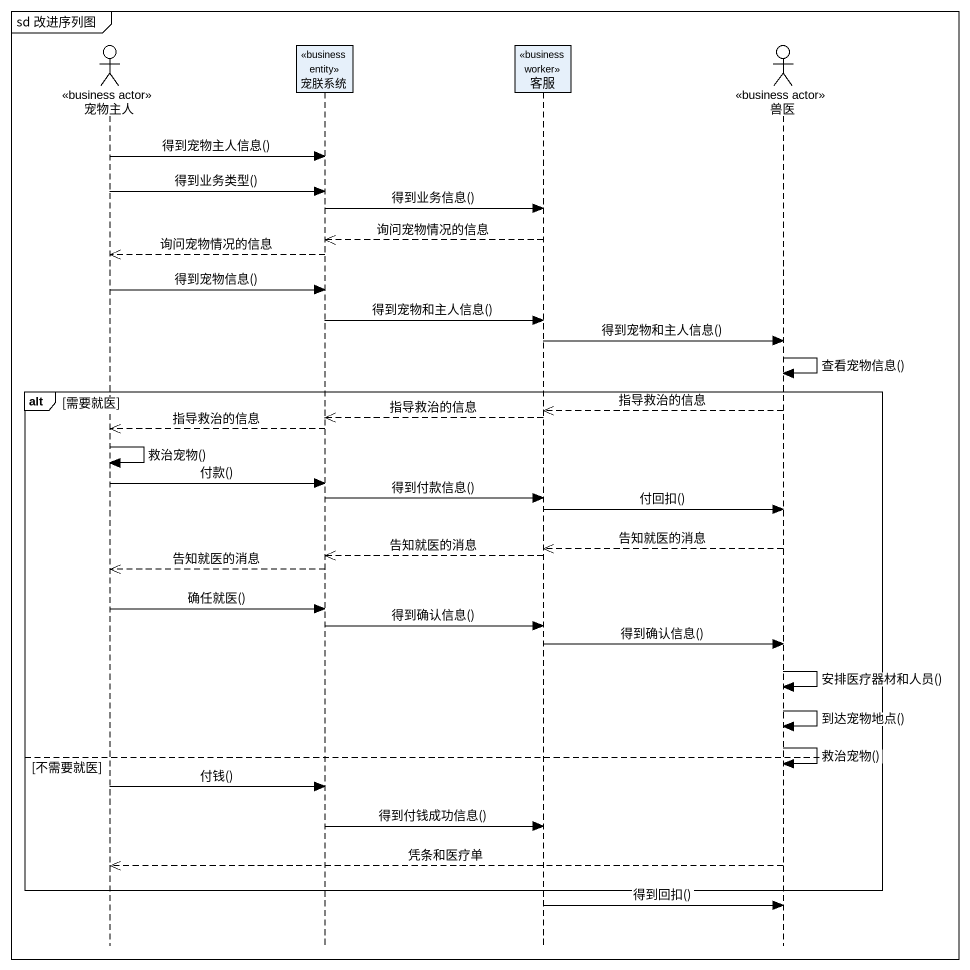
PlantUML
@startuml
mainframe sd 改进序列图
hide footbox
actor 宠物主人 <<business actor>>
participant 宠朕系统 <<business entity>>
participant 客服 <<business worker>>
actor 兽医 <<business actor>>

宠物主人 -> 宠朕系统 : 得到宠物主人信息()
宠物主人 -> 宠朕系统 : 得到业务类型()
宠朕系统 -> 客服 : 得到业务信息()
客服 -->> 宠朕系统 : 询问宠物情况的信息
宠朕系统 -->> 宠物主人 : 询问宠物情况的信息
宠物主人 -> 宠朕系统 : 得到宠物信息()
宠朕系统 -> 客服 : 得到宠物和主人信息()
客服 -> 兽医 : 得到宠物和主人信息()
兽医 -> 兽医 : 查看宠物信息()
alt 需要就医
  兽医 -->> 客服 : 指导救治的信息
  客服 -->> 宠朕系统 : 指导救治的信息
  宠朕系统 -->> 宠物主人 : 指导救治的信息
  宠物主人 -> 宠物主人 : 救治宠物()
  宠物主人 -> 宠朕系统 : 付款()
  宠朕系统 -> 客服 : 得到付款信息()
  客服 -> 兽医 : 付回扣()
  兽医 -->> 客服 : 告知就医的消息
  客服 -->> 宠朕系统 : 告知就医的消息
  宠朕系统 -->> 宠物主人 : 告知就医的消息
  宠物主人 -> 宠朕系统 : 确任就医()
  宠朕系统 -> 客服 : 得到确认信息()
  客服 -> 兽医 : 得到确认信息()
  兽医 -> 兽医 : 安排医疗器材和人员()
  兽医 -> 兽医 : 到达宠物地点()
  兽医 -> 兽医 : 救治宠物()
else 不需要就医
  宠物主人 -> 宠朕系统 : 付钱()
  宠朕系统 -> 客服 : 得到付钱成功信息()
  兽医 -->> 宠物主人 : 凭条和医疗单
end
客服 -> 兽医 : 得到回扣()
@enduml
